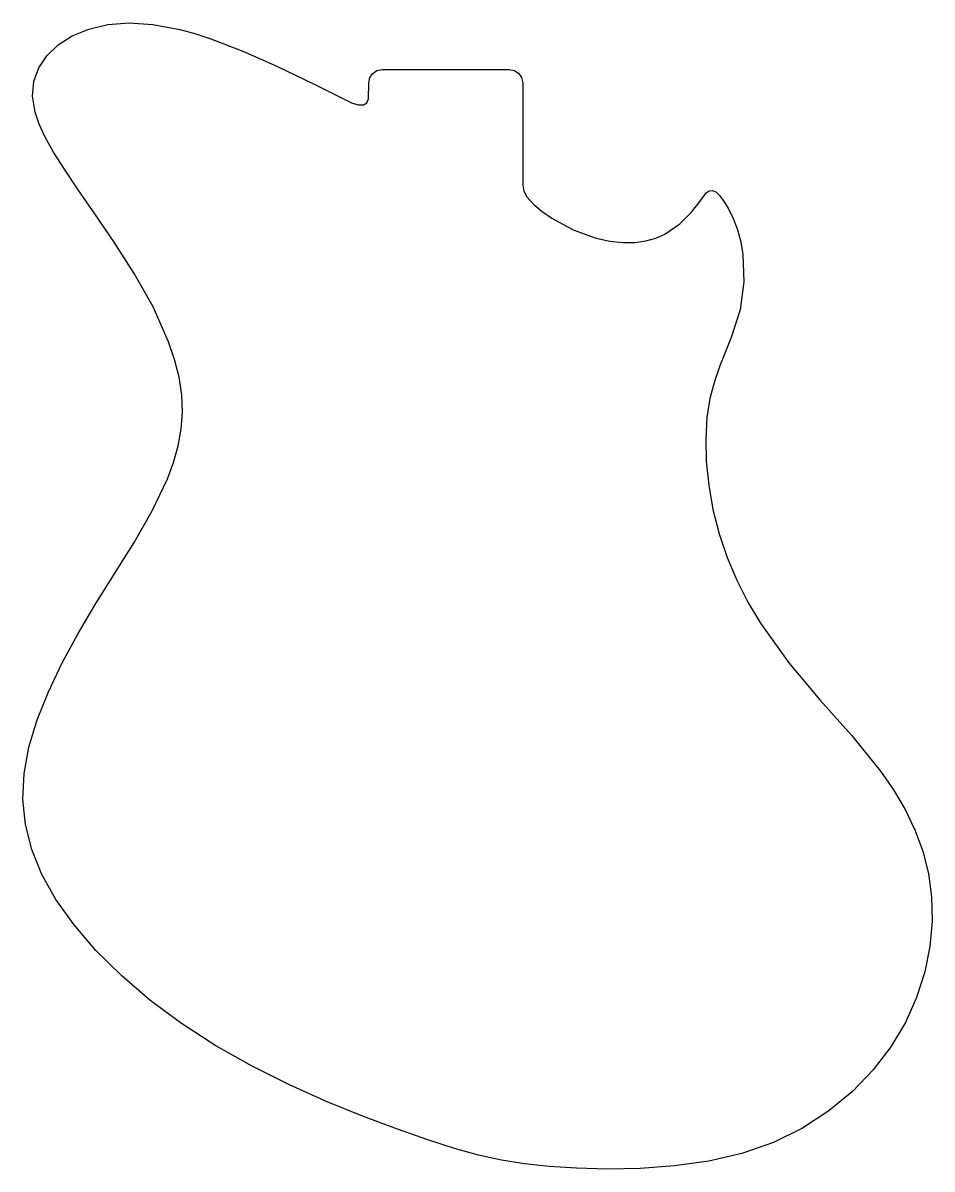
# Model space of a CAD drawing. Header units: inches. Extents: x 0.2 to 1.58, y 0.21 to 1.95.
import ezdxf

# ---------------------------------------------------------------- set-up
doc = ezdxf.new("R2010")
doc.units = ezdxf.units.IN
doc.header["$MEASUREMENT"] = 0

# ---------------------------------------------------------------- blocks, each defined once
blk = doc.blocks.new('BLOCK0')
blk.add_line((0.7454, 1.8771), (0.7465, 1.8771))
blk = doc.blocks.new('BLOCK1')
blk.add_line((0.9379, 1.8771), (0.9383, 1.8771))
blk = doc.blocks.new('BLOCK2')
for p, q in [((0.9383, 1.8771), (0.9462, 1.8756)), ((0.9462, 1.8756), (0.9527, 1.8714)), ((0.9527, 1.8714), (0.9571, 1.8651)), ((0.9571, 1.8651), (0.9588, 1.8572))]:
    blk.add_line(p, q)
blk = doc.blocks.new('BLOCK3')
for p, q in [((0.9588, 1.8572), (0.9588, 1.7021)), ((0.9588, 1.7021), (0.9606, 1.6927)), ((0.9606, 1.6927), (0.9651, 1.6844)), ((0.9651, 1.6844), (0.9754, 1.6725))]:
    blk.add_line(p, q)
blk = doc.blocks.new('BLOCK4')
for p, q in [((0.2249, 1.7945), (0.2188, 1.8124)), ((0.2342, 1.7747), (0.2249, 1.7945)), ((0.247, 1.7522), (0.2342, 1.7747)), ((0.2636, 1.726), (0.247, 1.7522)), ((0.2844, 1.695), (0.2636, 1.726)), ((0.3097, 1.6584), (0.2844, 1.695)), ((1.2277, 1.6778), (1.2373, 1.6901)), ((1.2373, 1.6901), (1.2417, 1.6933)), ((1.2417, 1.6933), (1.2463, 1.694)), ((1.2463, 1.694), (1.2515, 1.6917)), ((1.2515, 1.6917), (1.2577, 1.6859)), ((0.9754, 1.6725), (0.9881, 1.6618)), ((1.2148, 1.661), (1.2277, 1.6778)), ((1.2577, 1.6859), (1.2645, 1.6769)), ((1.2645, 1.6769), (1.2716, 1.665)), ((0.3389, 1.6157), (0.3097, 1.6584)), ((0.9881, 1.6618), (1.0027, 1.6518)), ((1.0027, 1.6518), (1.0355, 1.6344)), ((1.1972, 1.6431), (1.2148, 1.661)), ((1.2716, 1.665), (1.2784, 1.6506)), ((1.0355, 1.6344), (1.0702, 1.6217)), ((1.1742, 1.6274), (1.1972, 1.6431)), ((1.2784, 1.6506), (1.2845, 1.6341)), ((1.2845, 1.6341), (1.2895, 1.6161)), ((1.0702, 1.6217), (1.091, 1.617)), ((1.091, 1.617), (1.1105, 1.6148)), ((1.1286, 1.615), (1.1453, 1.6173)), ((1.1453, 1.6173), (1.1605, 1.6215)), ((1.1605, 1.6215), (1.1742, 1.6274)), ((0.3693, 1.5682), (0.3389, 1.6157)), ((1.1105, 1.6148), (1.1286, 1.615)), ((1.2895, 1.6161), (1.2928, 1.5967)), ((1.2928, 1.5967), (1.2943, 1.5555)), ((0.3978, 1.5173), (0.3693, 1.5682)), ((1.2943, 1.5555), (1.2885, 1.5129)), ((0.4215, 1.4643), (0.3978, 1.5173)), ((1.2885, 1.5129), (1.2752, 1.471)), ((0.4306, 1.4375), (0.4215, 1.4643)), ((1.2752, 1.471), (1.2579, 1.428)), ((0.4374, 1.4107), (0.4306, 1.4375)), ((1.2579, 1.428), (1.2497, 1.4044)), ((0.4414, 1.3841), (0.4374, 1.4107)), ((1.2497, 1.4044), (1.2428, 1.3784)), ((0.4424, 1.3579), (0.4414, 1.3841)), ((1.2428, 1.3784), (1.2382, 1.3495)), ((0.4404, 1.332), (0.4424, 1.3579)), ((1.2382, 1.3495), (1.2363, 1.3174)), ((0.4358, 1.3065), (0.4404, 1.332)), ((0.4288, 1.2814), (0.4358, 1.3065)), ((1.2363, 1.3174), (1.2372, 1.2829)), ((0.4197, 1.2566), (0.4288, 1.2814)), ((1.2372, 1.2829), (1.2409, 1.2468)), ((0.3967, 1.2079), (0.4197, 1.2566)), ((1.2409, 1.2468), (1.2474, 1.21)), ((0.3693, 1.1602), (0.3967, 1.2079)), ((1.2474, 1.21), (1.2567, 1.1732)), ((1.2567, 1.1732), (1.2688, 1.1373)), ((0.3111, 1.0674), (0.3693, 1.1602)), ((1.2688, 1.1373), (1.2835, 1.1028)), ((1.2835, 1.1028), (1.3005, 1.0696)), ((0.2842, 1.022), (0.3111, 1.0674)), ((1.3005, 1.0696), (1.3196, 1.0376)), ((1.3196, 1.0376), (1.3625, 0.9774)), ((0.26, 0.9774), (0.2842, 1.022)), ((0.239, 0.9337), (0.26, 0.9774)), ((1.3625, 0.9774), (1.4097, 0.9216)), ((0.222, 0.8911), (0.239, 0.9337)), ((1.4097, 0.9216), (1.4574, 0.8679)), ((0.2095, 0.8497), (0.222, 0.8911)), ((1.4574, 0.8679), (1.5018, 0.8133)), ((0.2022, 0.8096), (0.2095, 0.8497)), ((0.2004, 0.7706), (0.2022, 0.8096)), ((1.5018, 0.8133), (1.5215, 0.7848)), ((1.5215, 0.7848), (1.5389, 0.7551)), ((0.2042, 0.7323), (0.2004, 0.7706)), ((1.5389, 0.7551), (1.5537, 0.7241)), ((0.2138, 0.6944), (0.2042, 0.7323)), ((1.5537, 0.7241), (1.5656, 0.6918)), ((0.2292, 0.6566), (0.2138, 0.6944)), ((1.5656, 0.6918), (1.5742, 0.658)), ((0.2506, 0.6186), (0.2292, 0.6566)), ((1.5742, 0.658), (1.579, 0.6226)), ((0.278, 0.5801), (0.2506, 0.6186)), ((1.579, 0.6226), (1.5798, 0.5856)), ((0.3113, 0.5415), (0.278, 0.5801)), ((1.5798, 0.5856), (1.5764, 0.5475)), ((0.3498, 0.5033), (0.3113, 0.5415)), ((1.5764, 0.5475), (1.5686, 0.5088)), ((1.5686, 0.5088), (1.5563, 0.4702)), ((0.3932, 0.4661), (0.3498, 0.5033)), ((1.5563, 0.4702), (1.5393, 0.4321)), ((0.4411, 0.4304), (0.3932, 0.4661)), ((0.493, 0.3968), (0.4411, 0.4304)), ((1.5393, 0.4321), (1.5174, 0.3953)), ((0.5482, 0.3658), (0.493, 0.3968)), ((1.5174, 0.3953), (1.4906, 0.3602)), ((0.6051, 0.3375), (0.5482, 0.3658)), ((1.4906, 0.3602), (1.4591, 0.3275)), ((0.6619, 0.312), (0.6051, 0.3375)), ((1.4591, 0.3275), (1.4232, 0.2979)), ((0.717, 0.2895), (0.6619, 0.312)), ((1.4232, 0.2979), (1.3831, 0.2719)), ((0.7685, 0.2702), (0.717, 0.2895)), ((0.8147, 0.254), (0.7685, 0.2702)), ((1.3831, 0.2719), (1.3391, 0.2503)), ((0.8551, 0.2411), (0.8147, 0.254)), ((1.3391, 0.2503), (1.2914, 0.2335)), ((0.8916, 0.231), (0.8551, 0.2411)), ((0.9263, 0.2233), (0.8916, 0.231)), ((1.2914, 0.2335), (1.2409, 0.2218)), ((0.9613, 0.2177), (0.9263, 0.2233)), ((0.9987, 0.2137), (0.9613, 0.2177)), ((1.0405, 0.211), (0.9987, 0.2137)), ((1.0871, 0.2098), (1.0405, 0.211)), ((1.1371, 0.2107), (1.0871, 0.2098)), ((1.1889, 0.2145), (1.1371, 0.2107)), ((1.2409, 0.2218), (1.1889, 0.2145))]:
    blk.add_line(p, q)
blk = doc.blocks.new('BLOCK5')
for p, q in [((0.3292, 1.9454), (0.3614, 1.948)), ((0.3614, 1.948), (0.3975, 1.9457)), ((0.2751, 1.9282), (0.3004, 1.9386)), ((0.3004, 1.9386), (0.3292, 1.9454)), ((0.3975, 1.9457), (0.4386, 1.9379)), ((0.4386, 1.9379), (0.4613, 1.9317)), ((0.4613, 1.9317), (0.4856, 1.9239)), ((0.2367, 1.8983), (0.2538, 1.9146)), ((0.2538, 1.9146), (0.2751, 1.9282)), ((0.4856, 1.9239), (0.5341, 1.9052)), ((0.2244, 1.8798), (0.2367, 1.8983)), ((0.5341, 1.9052), (0.5867, 1.8819)), ((0.217, 1.8593), (0.2244, 1.8798)), ((0.5867, 1.8819), (0.6421, 1.8553)), ((0.2151, 1.8368), (0.217, 1.8593)), ((0.6421, 1.8553), (0.6988, 1.8266)), ((0.2188, 1.8124), (0.2151, 1.8368))]:
    blk.add_line(p, q)
blk = doc.blocks.new('BLOCK6')
for p, q in [((0.6988, 1.8266), (0.7093, 1.8235)), ((0.7172, 1.8236), (0.7223, 1.8268)), ((0.7223, 1.8268), (0.7247, 1.8331)), ((0.7093, 1.8235), (0.7172, 1.8236))]:
    blk.add_line(p, q)
blk = doc.blocks.new('BLOCK7')
blk.add_line((0.7251, 1.8565), (0.7251, 1.8572))
blk = doc.blocks.new('BLOCK8')
for p, q in [((0.7251, 1.8572), (0.7267, 1.8651)), ((0.7267, 1.8651), (0.7311, 1.8714)), ((0.7311, 1.8714), (0.7375, 1.8756)), ((0.7375, 1.8756), (0.7454, 1.8771))]:
    blk.add_line(p, q)

msp = doc.modelspace()

# ---------------------------------------------------------------- linework, layer by layer
for p, q in [((0.7465, 1.8771), (0.9379, 1.8771)), ((0.7247, 1.8331), (0.7251, 1.8565))]:
    msp.add_line(p, q)

# ---------------------------------------------------------------- block references
for name in ['BLOCK5', 'BLOCK8', 'BLOCK0', 'BLOCK1', 'BLOCK2', 'BLOCK7', 'BLOCK3', 'BLOCK6', 'BLOCK4']:
    msp.add_blockref(name, (0, 0))

doc.saveas('drawing.dxf')
